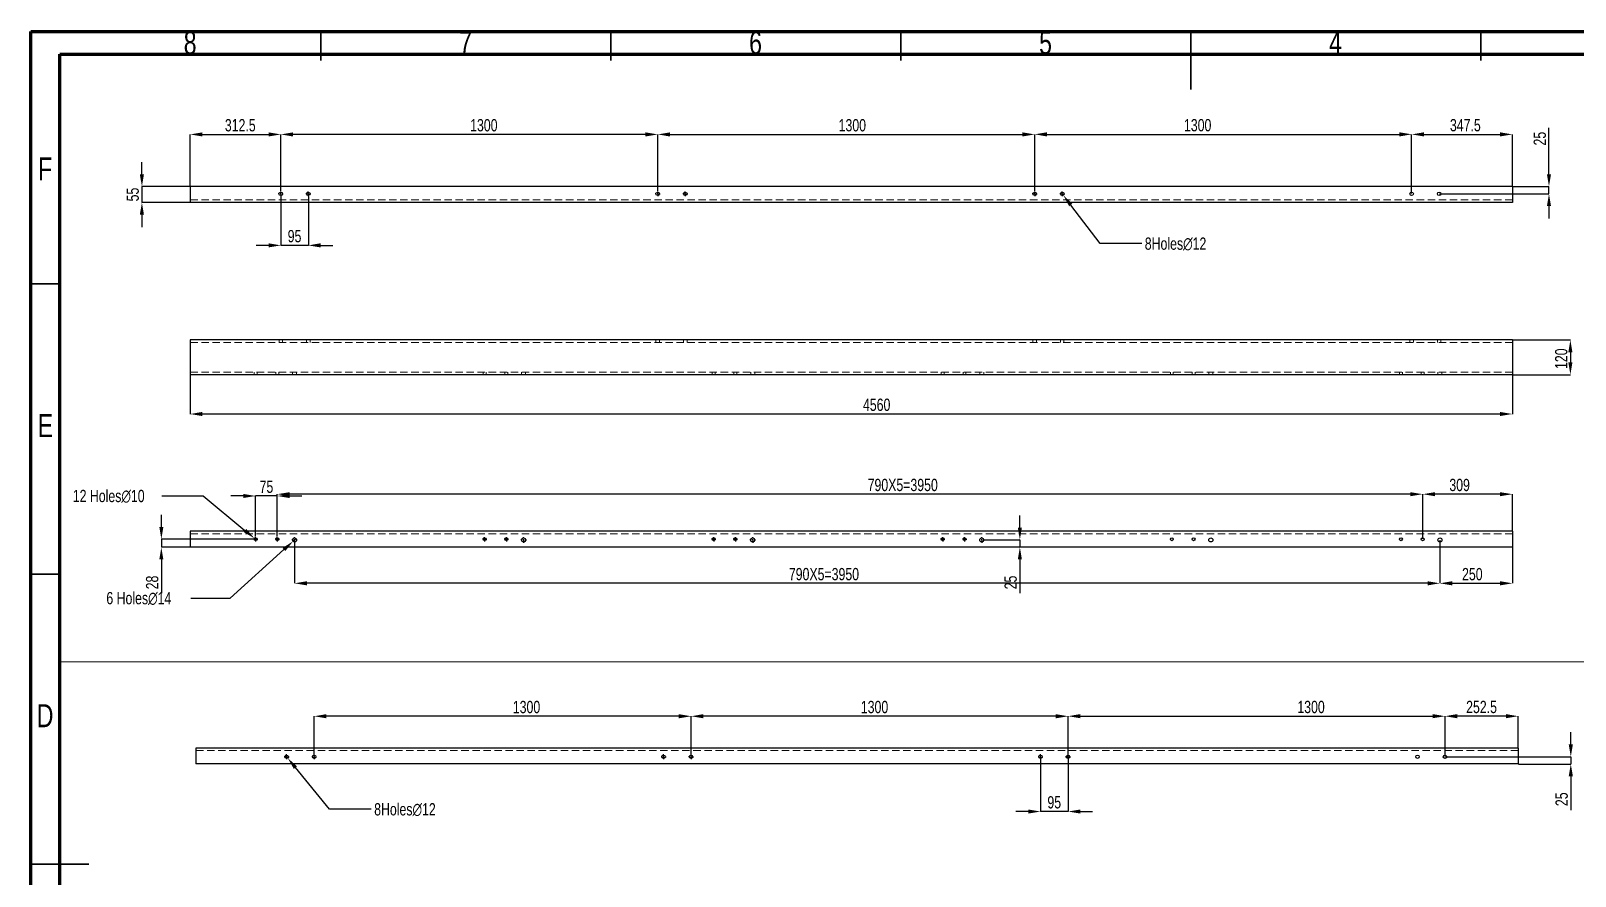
# Model space of a CAD drawing. Header units: millimetres. Extents: x 41 to 1868, y -696 to 319.
# Drawn here: x 970.7 to 1237, y 168.8 to 314.5 of the extents above; entities that cross this region are included whole.
import ezdxf

# ---------------------------------------------------------------- set-up
doc = ezdxf.new("R2010")
doc.units = ezdxf.units.MM
doc.header["$PDSIZE"] = -1
doc.linetypes.add('HIDDEN', pattern=[1.905, 1.27, -0.635])
doc.layers.add('BOLD', color=7, linetype='Continuous', lineweight=25)
doc.layers.add('FORMAT', color=7, linetype='Continuous')
doc.styles.add('SLDTEXTSTYLE0', font='TXT', dxfattribs={"width": 0.75})
doc.dimstyles.new('SLDDIMSTYLE5', dxfattribs={"dimtxt": 2.116667, "dimasz": 2.116667, "dimexe": 0, "dimexo": 0.625, "dimgap": 0.529167, "dimtad": 1, "dimdec": 0, "dimlfac": 20, "dimrnd": 1e-09, "dimzin": 12, "dimtxsty": 'SLDTEXTSTYLE0', "dimsah": 1, "dimcen": 2.5, "dimazin": 3, "dimtfac": 1, "dimtdec": 0, "dimtmove": 0, "dimatfit": 0, "dimfrac": 2, "dimtzin": 12})
doc.dimstyles.new('SLDDIMSTYLE6', dxfattribs={"dimtxt": 2.116667, "dimasz": 2.116667, "dimexe": 0, "dimexo": 0.625, "dimgap": 0.529167, "dimtad": 1, "dimdec": 1, "dimlfac": 20, "dimrnd": 1e-09, "dimzin": 12, "dimtxsty": 'SLDTEXTSTYLE0', "dimsah": 1, "dimcen": 2.5, "dimazin": 3, "dimtfac": 1, "dimtdec": 1, "dimtmove": 0, "dimatfit": 3, "dimfrac": 2, "dimtzin": 12})
doc.dimstyles.new('SLDDIMSTYLE7', dxfattribs={"dimtxt": 2.116667, "dimasz": 2.116667, "dimexe": 0, "dimexo": 0.625, "dimgap": 0.529167, "dimtad": 1, "dimdec": 0, "dimlfac": 20, "dimrnd": 1e-09, "dimzin": 12, "dimtxsty": 'SLDTEXTSTYLE0', "dimsah": 1, "dimcen": 2.5, "dimazin": 3, "dimtfac": 1, "dimtdec": 0, "dimtmove": 0, "dimatfit": 3, "dimfrac": 2, "dimtzin": 12})
doc.dimstyles.new('SLDDIMSTYLE8', dxfattribs={"dimtxt": 2.116667, "dimasz": 2.116667, "dimexe": 0, "dimexo": 0.625, "dimgap": 0.529167, "dimtad": 1, "dimdec": 0, "dimlfac": 20, "dimrnd": 1e-09, "dimzin": 12, "dimtxsty": 'SLDTEXTSTYLE0', "dimblk1": 'NONE', "dimsah": 1, "dimcen": 0, "dimazin": 3, "dimtfac": 1, "dimtdec": 0, "dimtmove": 0, "dimatfit": 3, "dimldrblk": 'NONE', "dimfrac": 2, "dimtzin": 12})
doc.dimstyles.new('SLDDIMSTYLE9', dxfattribs={"dimtxt": 2.116667, "dimasz": 2.116667, "dimexe": 0, "dimexo": 0.625, "dimgap": 0.529167, "dimtad": 1, "dimdec": 1, "dimlfac": 20, "dimrnd": 1e-09, "dimzin": 12, "dimtxsty": 'SLDTEXTSTYLE0', "dimsah": 1, "dimcen": 2.5, "dimazin": 3, "dimtfac": 1, "dimtdec": 1, "dimtmove": 0, "dimatfit": 0, "dimfrac": 2, "dimtzin": 12})

# ---------------------------------------------------------------- blocks, each defined once
blk = doc.blocks.new('*D766')
at = {"layer": 'Defpoints', "color": 0}
for p in [(1013.77, 286.03), (1018.52, 286.03), (1013.77, 277.57)]:
    blk.add_point(p, dxfattribs=at)
at = {"layer": 'FORMAT', "color": 0, "lineweight": -2}
for p, q in [((1013.77, 285.97), (1013.77, 277.57)), ((1018.52, 285.97), (1018.52, 277.57)), ((1011.65, 277.57), (1009.53, 277.57)), ((1018.52, 277.57), (1013.77, 277.57)), ((1020.63, 277.57), (1022.75, 277.57))]:
    blk.add_line(p, q, dxfattribs=at)
at = {"layer": 'FORMAT', "color": 0}
for points in [[(1011.65, 277.93), (1011.65, 277.22), (1013.77, 277.57)], [(1020.63, 277.93), (1020.63, 277.22), (1018.52, 277.57)]]:
    blk.add_solid(points, dxfattribs=at)
at = {"layer": 'FORMAT', "color": 0, "insert": (1016.14, 280.22), "char_height": 2.117, "attachment_point": 2, "style": 'SLDTEXTSTYLE0'}
blk.add_mtext('\\A1;95', dxfattribs=at)
blk = doc.blocks.new('*D767')
at = {"layer": 'Defpoints', "color": 0}
for p in [(1013.77, 296.7), (998.14, 287.71), (1013.77, 286.88)]:
    blk.add_point(p, dxfattribs=at)
at = {"layer": 'FORMAT', "color": 0, "lineweight": -2}
for p, q in [((998.14, 287.77), (998.14, 296.7)), ((1000.26, 296.7), (1011.65, 296.7)), ((1013.77, 286.95), (1013.77, 296.7))]:
    blk.add_line(p, q, dxfattribs=at)
at = {"layer": 'FORMAT', "color": 0}
for points in [[(1000.26, 297.05), (1000.26, 296.34), (998.14, 296.7)], [(1011.65, 297.05), (1011.65, 296.34), (1013.77, 296.7)]]:
    blk.add_solid(points, dxfattribs=at)
at = {"layer": 'FORMAT', "color": 0, "insert": (1006.78, 299.34), "char_height": 2.117, "attachment_point": 2, "style": 'SLDTEXTSTYLE0'}
blk.add_mtext('\\A1;312.5', dxfattribs=at)
blk = doc.blocks.new('*D768')
at = {"layer": 'Defpoints', "color": 0}
for p in [(1013.77, 296.7), (1013.77, 286.88), (1078.77, 286.88)]:
    blk.add_point(p, dxfattribs=at)
at = {"layer": 'FORMAT', "color": 0, "lineweight": -2}
for p, q in [((1013.77, 286.95), (1013.77, 296.7)), ((1076.65, 296.7), (1015.88, 296.7)), ((1078.77, 286.95), (1078.77, 296.7))]:
    blk.add_line(p, q, dxfattribs=at)
at = {"layer": 'FORMAT', "color": 0}
for points in [[(1015.88, 297.05), (1015.88, 296.34), (1013.77, 296.7)], [(1076.65, 297.05), (1076.65, 296.34), (1078.77, 296.7)]]:
    blk.add_solid(points, dxfattribs=at)
at = {"layer": 'FORMAT', "color": 0, "insert": (1048.78, 299.34), "char_height": 2.117, "attachment_point": 2, "style": 'SLDTEXTSTYLE0'}
blk.add_mtext('\\A1;1300', dxfattribs=at)
blk = doc.blocks.new('*D769')
at = {"layer": 'Defpoints', "color": 0}
for p in [(1143.77, 296.7), (1078.77, 286.88), (1143.77, 286.88)]:
    blk.add_point(p, dxfattribs=at)
at = {"layer": 'FORMAT', "color": 0, "lineweight": -2}
for p, q in [((1078.77, 286.95), (1078.77, 296.7)), ((1080.88, 296.7), (1141.65, 296.7)), ((1143.77, 286.95), (1143.77, 296.7))]:
    blk.add_line(p, q, dxfattribs=at)
at = {"layer": 'FORMAT', "color": 0}
for points in [[(1080.88, 297.05), (1080.88, 296.34), (1078.77, 296.7)], [(1141.65, 297.05), (1141.65, 296.34), (1143.77, 296.7)]]:
    blk.add_solid(points, dxfattribs=at)
at = {"layer": 'FORMAT', "color": 0, "insert": (1112.32, 299.34), "char_height": 2.117, "attachment_point": 2, "style": 'SLDTEXTSTYLE0'}
blk.add_mtext('\\A1;1300', dxfattribs=at)
blk = doc.blocks.new('*D770')
at = {"layer": 'Defpoints', "color": 0}
for p in [(1148.33, 286.7), (1148.7, 286.22)]:
    blk.add_point(p, dxfattribs=at)
at = {"layer": 'FORMAT', "color": 0, "lineweight": -2}
for p, q in [((1148.33, 286.7), (1148.7, 286.22)), ((1155.04, 277.87), (1149.98, 284.53)), ((1162.22, 277.87), (1155.04, 277.87))]:
    blk.add_line(p, q, dxfattribs=at)
at = {"layer": 'FORMAT', "color": 0}
blk.add_solid([(1150.26, 284.75), (1149.7, 284.32), (1148.7, 286.22)], dxfattribs=at)
at = {"layer": 'FORMAT', "color": 0, "insert": (1162.75, 278.93), "char_height": 2.1167, "attachment_point": 1, "style": 'SLDTEXTSTYLE0'}
blk.add_mtext('\\A1;8Holes∅12', dxfattribs=at)
blk = doc.blocks.new('_None')
blk = doc.blocks.new('*D771')
at = {"layer": 'Defpoints', "color": 0}
for p in [(998.14, 287.71), (989.82, 284.96), (998.14, 284.96)]:
    blk.add_point(p, dxfattribs=at)
at = {"layer": 'FORMAT', "color": 0, "lineweight": -2}
for p, q in [((989.82, 289.83), (989.82, 291.94)), ((998.08, 287.71), (989.82, 287.71)), ((989.82, 287.71), (989.82, 284.96)), ((998.08, 284.96), (989.82, 284.96)), ((989.82, 282.84), (989.82, 280.73))]:
    blk.add_line(p, q, dxfattribs=at)
at = {"layer": 'FORMAT', "color": 0}
for points in [[(989.46, 289.83), (990.17, 289.83), (989.82, 287.71)], [(989.46, 282.84), (990.17, 282.84), (989.82, 284.96)]]:
    blk.add_solid(points, dxfattribs=at)
at = {"layer": 'FORMAT', "color": 0, "insert": (987.17, 286.33), "char_height": 2.117, "attachment_point": 2, "rotation": 90, "style": 'SLDTEXTSTYLE0'}
blk.add_mtext('\\A1;55', dxfattribs=at)
blk = doc.blocks.new('*D772')
at = {"layer": 'Defpoints', "color": 0}
for p in [(1226.14, 287.71), (1232.45, 287.71), (1213.52, 286.46)]:
    blk.add_point(p, dxfattribs=at)
at = {"layer": 'FORMAT', "color": 0, "lineweight": -2}
for p, q in [((1232.45, 289.83), (1232.45, 297.82)), ((1226.2, 287.71), (1232.45, 287.71)), ((1232.45, 286.46), (1232.45, 287.71)), ((1213.58, 286.46), (1232.45, 286.46)), ((1232.45, 284.34), (1232.45, 282.23))]:
    blk.add_line(p, q, dxfattribs=at)
at = {"layer": 'FORMAT', "color": 0}
for points in [[(1232.09, 289.83), (1232.8, 289.83), (1232.45, 287.71)], [(1232.09, 284.34), (1232.8, 284.34), (1232.45, 286.46)]]:
    blk.add_solid(points, dxfattribs=at)
at = {"layer": 'FORMAT', "color": 0, "insert": (1229.8, 295.97), "char_height": 2.117, "attachment_point": 2, "rotation": 90, "style": 'SLDTEXTSTYLE0'}
blk.add_mtext('\\A1;25', dxfattribs=at)
blk = doc.blocks.new('*D773')
at = {"layer": 'Defpoints', "color": 0}
for p in [(1208.77, 296.71), (1143.77, 286.88), (1208.77, 286.46)]:
    blk.add_point(p, dxfattribs=at)
at = {"layer": 'FORMAT', "color": 0, "lineweight": -2}
for p, q in [((1143.77, 286.95), (1143.77, 296.71)), ((1145.88, 296.71), (1206.65, 296.71)), ((1208.77, 286.52), (1208.77, 296.71))]:
    blk.add_line(p, q, dxfattribs=at)
at = {"layer": 'FORMAT', "color": 0}
for points in [[(1145.88, 297.06), (1145.88, 296.35), (1143.77, 296.71)], [(1206.65, 297.06), (1206.65, 296.35), (1208.77, 296.71)]]:
    blk.add_solid(points, dxfattribs=at)
at = {"layer": 'FORMAT', "color": 0, "insert": (1171.87, 299.35), "char_height": 2.117, "attachment_point": 2, "style": 'SLDTEXTSTYLE0'}
blk.add_mtext('\\A1;1300', dxfattribs=at)
blk = doc.blocks.new('*D774')
at = {"layer": 'Defpoints', "color": 0}
for p in [(1226.14, 296.7), (1226.14, 287.71), (1208.77, 286.46)]:
    blk.add_point(p, dxfattribs=at)
at = {"layer": 'FORMAT', "color": 0, "lineweight": -2}
for p, q in [((1208.77, 286.52), (1208.77, 296.7)), ((1210.88, 296.7), (1224.02, 296.7)), ((1226.14, 287.77), (1226.14, 296.7))]:
    blk.add_line(p, q, dxfattribs=at)
at = {"layer": 'FORMAT', "color": 0}
for points in [[(1210.88, 297.06), (1210.88, 296.35), (1208.77, 296.7)], [(1224.02, 297.06), (1224.02, 296.35), (1226.14, 296.7)]]:
    blk.add_solid(points, dxfattribs=at)
at = {"layer": 'FORMAT', "color": 0, "insert": (1218.03, 299.35), "char_height": 2.117, "attachment_point": 2, "style": 'SLDTEXTSTYLE0'}
blk.add_mtext('\\A1;347.5', dxfattribs=at)
blk = doc.blocks.new('SW_CENTERMARKSYMBOL_1')
at = {"layer": 'FORMAT', "color": 0}
for p, q in [((-0.25, 0), (-0.425, 0)), ((0, 0), (-0.125, 0)), ((0, 0.25), (0, 0.425)), ((0, 0), (0, 0.125)), ((0, 0), (0, -0.125)), ((0, 0), (0.125, 0)), ((0.25, 0), (0.425, 0)), ((0, -0.25), (0, -0.425))]:
    blk.add_line(p, q, dxfattribs=at)
blk = doc.blocks.new('SW_CENTERMARKSYMBOL_2')
at = {"layer": 'FORMAT', "color": 0}
for p, q in [((-0.25, 0), (-0.425, 0)), ((0, 0), (-0.125, 0)), ((0, 0.25), (0, 0.425)), ((0, 0), (0, 0.125)), ((0, 0), (0, -0.125)), ((0, 0), (0.125, 0)), ((0.25, 0), (0.425, 0)), ((0, -0.25), (0, -0.425))]:
    blk.add_line(p, q, dxfattribs=at)
blk = doc.blocks.new('SW_CENTERMARKSYMBOL_3')
at = {"layer": 'FORMAT', "color": 0}
for p, q in [((-0.25, 0), (-0.425, 0)), ((0, 0), (-0.125, 0)), ((0, 0.25), (0, 0.425)), ((0, 0), (0, 0.125)), ((0, 0), (0, -0.125)), ((0, 0), (0.125, 0)), ((0.25, 0), (0.425, 0)), ((0, -0.25), (0, -0.425))]:
    blk.add_line(p, q, dxfattribs=at)
blk = doc.blocks.new('SW_CENTERMARKSYMBOL_4')
at = {"layer": 'FORMAT', "color": 0}
for p, q in [((-0.25, 0), (-0.425, 0)), ((0, 0), (-0.125, 0)), ((0, 0.25), (0, 0.425)), ((0, 0), (0, 0.125)), ((0, 0), (0, -0.125)), ((0, 0), (0.125, 0)), ((0.25, 0), (0.425, 0)), ((0, -0.25), (0, -0.425))]:
    blk.add_line(p, q, dxfattribs=at)
blk = doc.blocks.new('SW_CENTERMARKSYMBOL_5')
at = {"layer": 'FORMAT', "color": 0}
for p, q in [((-0.25, 0), (-0.425, 0)), ((0, 0), (-0.125, 0)), ((0, 0.25), (0, 0.425)), ((0, 0), (0, 0.125)), ((0, 0), (0, -0.125)), ((0, 0), (0.125, 0)), ((0.25, 0), (0.425, 0)), ((0, -0.25), (0, -0.425))]:
    blk.add_line(p, q, dxfattribs=at)
blk = doc.blocks.new('SW_CENTERMARKSYMBOL_6')
at = {"layer": 'FORMAT', "color": 0}
for p, q in [((-0.25, 0), (-0.425, 0)), ((0, 0), (-0.125, 0)), ((0, 0.25), (0, 0.425)), ((0, 0), (0, 0.125)), ((0, 0), (0, -0.125)), ((0, 0), (0.125, 0)), ((0.25, 0), (0.425, 0)), ((0, -0.25), (0, -0.425))]:
    blk.add_line(p, q, dxfattribs=at)
blk = doc.blocks.new('*D726')
at = {"layer": 'Defpoints', "color": 0}
for p in [(998.14, 255.27), (1226.14, 255.27), (998.14, 248.5)]:
    blk.add_point(p, dxfattribs=at)
at = {"layer": 'FORMAT', "color": 0, "lineweight": -2}
for p, q in [((998.14, 255.21), (998.14, 248.5)), ((1226.14, 255.21), (1226.14, 248.5)), ((1224.02, 248.5), (1000.26, 248.5))]:
    blk.add_line(p, q, dxfattribs=at)
at = {"layer": 'FORMAT', "color": 0}
for points in [[(1000.26, 248.86), (1000.26, 248.15), (998.14, 248.5)], [(1224.02, 248.86), (1224.02, 248.15), (1226.14, 248.5)]]:
    blk.add_solid(points, dxfattribs=at)
at = {"layer": 'FORMAT', "color": 0, "insert": (1116.52, 251.15), "char_height": 2.117, "attachment_point": 2, "style": 'SLDTEXTSTYLE0'}
blk.add_mtext('\\A1;4560', dxfattribs=at)
blk = doc.blocks.new('*D727')
at = {"layer": 'Defpoints', "color": 0}
for p in [(1226.14, 261.27), (1226.14, 255.27), (1236.14, 255.27)]:
    blk.add_point(p, dxfattribs=at)
at = {"layer": 'FORMAT', "color": 0, "lineweight": -2}
for p, q in [((1226.2, 261.27), (1236.14, 261.27)), ((1236.14, 259.15), (1236.14, 257.39)), ((1226.2, 255.27), (1236.14, 255.27))]:
    blk.add_line(p, q, dxfattribs=at)
at = {"layer": 'FORMAT', "color": 0}
for points in [[(1235.79, 259.15), (1236.49, 259.15), (1236.14, 261.27)], [(1235.79, 257.39), (1236.49, 257.39), (1236.14, 255.27)]]:
    blk.add_solid(points, dxfattribs=at)
at = {"layer": 'FORMAT', "color": 0, "insert": (1233.5, 258.03), "char_height": 2.117, "attachment_point": 2, "rotation": 90, "style": 'SLDTEXTSTYLE0'}
blk.add_mtext('\\A1;120', dxfattribs=at)
blk = doc.blocks.new('*D728')
at = {"layer": 'Defpoints', "color": 0}
for p in [(1135.12, 226.79), (1141.21, 225.54), (1226.14, 225.54)]:
    blk.add_point(p, dxfattribs=at)
at = {"layer": 'FORMAT', "color": 0, "lineweight": -2}
for p, q in [((1141.21, 228.91), (1141.21, 231.03)), ((1135.18, 226.79), (1141.21, 226.79)), ((1141.21, 226.79), (1141.21, 225.54)), ((1226.08, 225.54), (1141.21, 225.54)), ((1141.21, 223.43), (1141.21, 217.61))]:
    blk.add_line(p, q, dxfattribs=at)
at = {"layer": 'FORMAT', "color": 0}
for points in [[(1140.86, 228.91), (1141.56, 228.91), (1141.21, 226.79)], [(1140.86, 223.43), (1141.56, 223.43), (1141.21, 225.54)]]:
    blk.add_solid(points, dxfattribs=at)
at = {"layer": 'FORMAT', "color": 0, "insert": (1138.56, 219.46), "char_height": 2.117, "attachment_point": 2, "rotation": 90, "style": 'SLDTEXTSTYLE0'}
blk.add_mtext('\\A1;25', dxfattribs=at)
blk = doc.blocks.new('*D729')
at = {"layer": 'Defpoints', "color": 0}
for p in [(1015.88, 226.56), (1016.4, 227.03)]:
    blk.add_point(p, dxfattribs=at)
at = {"layer": 'FORMAT', "color": 0, "lineweight": -2}
for p, q in [((1016.4, 227.03), (1015.88, 226.56)), ((1005.02, 216.77), (1014.31, 225.14)), ((998.24, 216.77), (1005.02, 216.77))]:
    blk.add_line(p, q, dxfattribs=at)
at = {"layer": 'FORMAT', "color": 0}
blk.add_solid([(1014.07, 225.4), (1014.55, 224.88), (1015.88, 226.56)], dxfattribs=at)
at = {"layer": 'FORMAT', "color": 0, "insert": (983.69, 217.82), "char_height": 2.1167, "attachment_point": 1, "style": 'SLDTEXTSTYLE0'}
blk.add_mtext('\\A1;6 Holes∅14', dxfattribs=at)
blk = doc.blocks.new('*D730')
at = {"layer": 'Defpoints', "color": 0}
for p in [(1009.22, 227.08), (1009.61, 226.76)]:
    blk.add_point(p, dxfattribs=at)
at = {"layer": 'FORMAT', "color": 0, "lineweight": -2}
for p, q in [((993.24, 234.37), (1000.4, 234.37)), ((1000.4, 234.37), (1007.59, 228.43)), ((1009.61, 226.76), (1009.22, 227.08))]:
    blk.add_line(p, q, dxfattribs=at)
at = {"layer": 'FORMAT', "color": 0}
blk.add_solid([(1007.82, 228.7), (1007.37, 228.15), (1009.22, 227.08)], dxfattribs=at)
at = {"layer": 'FORMAT', "color": 0, "insert": (977.9, 235.43), "char_height": 2.1167, "attachment_point": 1, "style": 'SLDTEXTSTYLE0'}
blk.add_mtext('\\A1;12 Holes∅10', dxfattribs=at)
blk = doc.blocks.new('*D731')
at = {"layer": 'Defpoints', "color": 0}
for p in [(1009.42, 234.37), (1009.42, 227.29), (1013.17, 227.29)]:
    blk.add_point(p, dxfattribs=at)
at = {"layer": 'FORMAT', "color": 0, "lineweight": -2}
for p, q in [((1007.3, 234.37), (1005.18, 234.37)), ((1009.42, 227.36), (1009.42, 234.37)), ((1013.17, 234.37), (1009.42, 234.37)), ((1013.17, 227.36), (1013.17, 234.37)), ((1015.28, 234.37), (1017.4, 234.37))]:
    blk.add_line(p, q, dxfattribs=at)
at = {"layer": 'FORMAT', "color": 0}
for points in [[(1007.3, 234.72), (1007.3, 234.02), (1009.42, 234.37)], [(1015.28, 234.72), (1015.28, 234.02), (1013.17, 234.37)]]:
    blk.add_solid(points, dxfattribs=at)
at = {"layer": 'FORMAT', "color": 0, "insert": (1011.29, 237.02), "char_height": 2.117, "attachment_point": 2, "style": 'SLDTEXTSTYLE0'}
blk.add_mtext('\\A1;75', dxfattribs=at)
blk = doc.blocks.new('*D732')
at = {"layer": 'Defpoints', "color": 0}
for p in [(993.17, 226.92), (1009.04, 226.92), (998.14, 225.54)]:
    blk.add_point(p, dxfattribs=at)
at = {"layer": 'FORMAT', "color": 0, "lineweight": -2}
for p, q in [((993.17, 229.03), (993.17, 231.15)), ((1008.98, 226.92), (993.17, 226.92)), ((993.17, 226.92), (993.17, 225.54)), ((998.08, 225.54), (993.17, 225.54)), ((993.17, 223.43), (993.17, 217.61))]:
    blk.add_line(p, q, dxfattribs=at)
at = {"layer": 'FORMAT', "color": 0}
for points in [[(992.82, 229.03), (993.52, 229.03), (993.17, 226.92)], [(992.82, 223.43), (993.52, 223.43), (993.17, 225.54)]]:
    blk.add_solid(points, dxfattribs=at)
at = {"layer": 'FORMAT', "color": 0, "insert": (990.52, 219.46), "char_height": 2.117, "attachment_point": 2, "rotation": 90, "style": 'SLDTEXTSTYLE0'}
blk.add_mtext('\\A1;28', dxfattribs=at)
blk = doc.blocks.new('*D733')
at = {"layer": 'Defpoints', "color": 0}
for p in [(1213.64, 226.79), (1226.14, 225.54), (1226.14, 219.32)]:
    blk.add_point(p, dxfattribs=at)
at = {"layer": 'FORMAT', "color": 0, "lineweight": -2}
for p, q in [((1213.64, 226.73), (1213.64, 219.32)), ((1226.14, 225.48), (1226.14, 219.32)), ((1215.76, 219.32), (1224.02, 219.32))]:
    blk.add_line(p, q, dxfattribs=at)
at = {"layer": 'FORMAT', "color": 0}
for points in [[(1215.76, 219.67), (1215.76, 218.96), (1213.64, 219.32)], [(1224.02, 219.67), (1224.02, 218.96), (1226.14, 219.32)]]:
    blk.add_solid(points, dxfattribs=at)
at = {"layer": 'FORMAT', "color": 0, "insert": (1219.23, 221.96), "char_height": 2.117, "attachment_point": 2, "style": 'SLDTEXTSTYLE0'}
blk.add_mtext('\\A1;250', dxfattribs=at)
blk = doc.blocks.new('*D734')
at = {"layer": 'Defpoints', "color": 0}
for p in [(1213.64, 226.79), (1016.14, 226.32), (1016.14, 219.32)]:
    blk.add_point(p, dxfattribs=at)
at = {"layer": 'FORMAT', "color": 0, "lineweight": -2}
for p, q in [((1213.64, 226.73), (1213.64, 219.32)), ((1016.14, 226.26), (1016.14, 219.32)), ((1211.52, 219.32), (1018.26, 219.32))]:
    blk.add_line(p, q, dxfattribs=at)
at = {"layer": 'FORMAT', "color": 0}
for points in [[(1018.26, 219.67), (1018.26, 218.96), (1016.14, 219.32)], [(1211.52, 219.67), (1211.52, 218.96), (1213.64, 219.32)]]:
    blk.add_solid(points, dxfattribs=at)
at = {"layer": 'FORMAT', "color": 0, "insert": (1107.43, 221.96), "char_height": 2.1167, "attachment_point": 2, "style": 'SLDTEXTSTYLE0'}
blk.add_mtext('\\A1;790X5=3950', dxfattribs=at)
blk = doc.blocks.new('*D735')
at = {"layer": 'Defpoints', "color": 0}
for p in [(1210.67, 234.68), (1210.67, 226.92), (1226.14, 228.29)]:
    blk.add_point(p, dxfattribs=at)
at = {"layer": 'FORMAT', "color": 0, "lineweight": -2}
for p, q in [((1210.67, 226.98), (1210.67, 234.68)), ((1224.02, 234.68), (1212.78, 234.68)), ((1226.14, 228.36), (1226.14, 234.68))]:
    blk.add_line(p, q, dxfattribs=at)
at = {"layer": 'FORMAT', "color": 0}
for points in [[(1212.78, 235.03), (1212.78, 234.33), (1210.67, 234.68)], [(1224.02, 235.03), (1224.02, 234.33), (1226.14, 234.68)]]:
    blk.add_solid(points, dxfattribs=at)
at = {"layer": 'FORMAT', "color": 0, "insert": (1217.04, 237.33), "char_height": 2.117, "attachment_point": 2, "style": 'SLDTEXTSTYLE0'}
blk.add_mtext('\\A1;309', dxfattribs=at)
blk = doc.blocks.new('*D736')
at = {"layer": 'Defpoints', "color": 0}
for p in [(1013.17, 234.68), (1013.17, 227.29), (1210.67, 226.92)]:
    blk.add_point(p, dxfattribs=at)
at = {"layer": 'FORMAT', "color": 0, "lineweight": -2}
for p, q in [((1013.17, 227.36), (1013.17, 234.68)), ((1208.55, 234.68), (1015.28, 234.68)), ((1210.67, 226.98), (1210.67, 234.68))]:
    blk.add_line(p, q, dxfattribs=at)
at = {"layer": 'FORMAT', "color": 0}
for points in [[(1015.28, 235.03), (1015.28, 234.33), (1013.17, 234.68)], [(1208.55, 235.03), (1208.55, 234.33), (1210.67, 234.68)]]:
    blk.add_solid(points, dxfattribs=at)
at = {"layer": 'FORMAT', "color": 0, "insert": (1121.01, 237.33), "char_height": 2.1167, "attachment_point": 2, "style": 'SLDTEXTSTYLE0'}
blk.add_mtext('\\A1;790X5=3950', dxfattribs=at)
blk = doc.blocks.new('SW_CENTERMARKSYMBOL_7')
at = {"layer": 'FORMAT', "color": 0}
for p, q in [((-0.25, 0), (-0.475, 0)), ((0, 0), (-0.125, 0)), ((0, 0.25), (0, 0.475)), ((0, 0), (0, 0.125)), ((0, 0), (0, -0.125)), ((0, 0), (0.125, 0)), ((0.25, 0), (0.475, 0)), ((0, -0.25), (0, -0.475))]:
    blk.add_line(p, q, dxfattribs=at)
blk = doc.blocks.new('SW_CENTERMARKSYMBOL_8')
at = {"layer": 'FORMAT', "color": 0}
for p, q in [((-0.25, 0), (-0.475, 0)), ((0, 0), (-0.125, 0)), ((0, 0.25), (0, 0.475)), ((0, 0), (0, 0.125)), ((0, 0), (0, -0.125)), ((0, 0), (0.125, 0)), ((0.25, 0), (0.475, 0)), ((0, -0.25), (0, -0.475))]:
    blk.add_line(p, q, dxfattribs=at)
blk = doc.blocks.new('SW_CENTERMARKSYMBOL_9')
at = {"layer": 'FORMAT', "color": 0}
for p, q in [((-0.25, 0), (-0.475, 0)), ((0, 0), (-0.125, 0)), ((0, 0.25), (0, 0.475)), ((0, 0), (0, 0.125)), ((0, 0), (0, -0.125)), ((0, 0), (0.125, 0)), ((0.25, 0), (0.475, 0)), ((0, -0.25), (0, -0.475))]:
    blk.add_line(p, q, dxfattribs=at)
blk = doc.blocks.new('SW_CENTERMARKSYMBOL_10')
at = {"layer": 'FORMAT', "color": 0}
for p, q in [((-0.25, 0), (-0.475, 0)), ((0, 0), (-0.125, 0)), ((0, 0.25), (0, 0.475)), ((0, 0), (0, 0.125)), ((0, 0), (0, -0.125)), ((0, 0), (0.125, 0)), ((0.25, 0), (0.475, 0)), ((0, -0.25), (0, -0.475))]:
    blk.add_line(p, q, dxfattribs=at)
blk = doc.blocks.new('SW_CENTERMARKSYMBOL_11')
at = {"layer": 'FORMAT', "color": 0}
for p, q in [((-0.25, 0), (-0.375, 0)), ((0, 0), (-0.125, 0)), ((0, 0.25), (0, 0.375)), ((0, 0), (0, 0.125)), ((0, 0), (0, -0.125)), ((0, 0), (0.125, 0)), ((0.25, 0), (0.375, 0)), ((0, -0.25), (0, -0.375))]:
    blk.add_line(p, q, dxfattribs=at)
blk = doc.blocks.new('SW_CENTERMARKSYMBOL_12')
at = {"layer": 'FORMAT', "color": 0}
for p, q in [((-0.25, 0), (-0.375, 0)), ((0, 0), (-0.125, 0)), ((0, 0.25), (0, 0.375)), ((0, 0), (0, 0.125)), ((0, 0), (0, -0.125)), ((0, 0), (0.125, 0)), ((0.25, 0), (0.375, 0)), ((0, -0.25), (0, -0.375))]:
    blk.add_line(p, q, dxfattribs=at)
blk = doc.blocks.new('SW_CENTERMARKSYMBOL_13')
at = {"layer": 'FORMAT', "color": 0}
for p, q in [((-0.25, 0), (-0.375, 0)), ((0, 0), (-0.125, 0)), ((0, 0.25), (0, 0.375)), ((0, 0), (0, 0.125)), ((0, 0), (0, -0.125)), ((0, 0), (0.125, 0)), ((0.25, 0), (0.375, 0)), ((0, -0.25), (0, -0.375))]:
    blk.add_line(p, q, dxfattribs=at)
blk = doc.blocks.new('SW_CENTERMARKSYMBOL_14')
at = {"layer": 'FORMAT', "color": 0}
for p, q in [((-0.25, 0), (-0.375, 0)), ((0, 0), (-0.125, 0)), ((0, 0.25), (0, 0.375)), ((0, 0), (0, 0.125)), ((0, 0), (0, -0.125)), ((0, 0), (0.125, 0)), ((0.25, 0), (0.375, 0)), ((0, -0.25), (0, -0.375))]:
    blk.add_line(p, q, dxfattribs=at)
blk = doc.blocks.new('SW_CENTERMARKSYMBOL_15')
at = {"layer": 'FORMAT', "color": 0}
for p, q in [((-0.25, 0), (-0.375, 0)), ((0, 0), (-0.125, 0)), ((0, 0.25), (0, 0.375)), ((0, 0), (0, 0.125)), ((0, 0), (0, -0.125)), ((0, 0), (0.125, 0)), ((0.25, 0), (0.375, 0)), ((0, -0.25), (0, -0.375))]:
    blk.add_line(p, q, dxfattribs=at)
blk = doc.blocks.new('SW_CENTERMARKSYMBOL_16')
at = {"layer": 'FORMAT', "color": 0}
for p, q in [((-0.25, 0), (-0.375, 0)), ((0, 0), (-0.125, 0)), ((0, 0.25), (0, 0.375)), ((0, 0), (0, 0.125)), ((0, 0), (0, -0.125)), ((0, 0), (0.125, 0)), ((0.25, 0), (0.375, 0)), ((0, -0.25), (0, -0.375))]:
    blk.add_line(p, q, dxfattribs=at)
blk = doc.blocks.new('SW_CENTERMARKSYMBOL_17')
at = {"layer": 'FORMAT', "color": 0}
for p, q in [((-0.25, 0), (-0.375, 0)), ((0, 0), (-0.125, 0)), ((0, 0.25), (0, 0.375)), ((0, 0), (0, 0.125)), ((0, 0), (0, -0.125)), ((0, 0), (0.125, 0)), ((0.25, 0), (0.375, 0)), ((0, -0.25), (0, -0.375))]:
    blk.add_line(p, q, dxfattribs=at)
blk = doc.blocks.new('SW_CENTERMARKSYMBOL_18')
at = {"layer": 'FORMAT', "color": 0}
for p, q in [((-0.25, 0), (-0.375, 0)), ((0, 0), (-0.125, 0)), ((0, 0.25), (0, 0.375)), ((0, 0), (0, 0.125)), ((0, 0), (0, -0.125)), ((0, 0), (0.125, 0)), ((0.25, 0), (0.375, 0)), ((0, -0.25), (0, -0.375))]:
    blk.add_line(p, q, dxfattribs=at)
blk = doc.blocks.new('*D737')
at = {"layer": 'Defpoints', "color": 0}
for p in [(1144.77, 189), (1149.52, 189), (1144.77, 179.98)]:
    blk.add_point(p, dxfattribs=at)
at = {"layer": 'FORMAT', "color": 0, "lineweight": -2}
for p, q in [((1144.77, 188.93), (1144.77, 179.98)), ((1149.52, 188.93), (1149.52, 179.98)), ((1142.65, 179.98), (1140.53, 179.98)), ((1149.52, 179.98), (1144.77, 179.98)), ((1151.63, 179.98), (1153.75, 179.98))]:
    blk.add_line(p, q, dxfattribs=at)
at = {"layer": 'FORMAT', "color": 0}
for points in [[(1142.65, 180.33), (1142.65, 179.63), (1144.77, 179.98)], [(1151.63, 180.33), (1151.63, 179.63), (1149.52, 179.98)]]:
    blk.add_solid(points, dxfattribs=at)
at = {"layer": 'FORMAT', "color": 0, "insert": (1147.14, 182.63), "char_height": 2.117, "attachment_point": 2, "style": 'SLDTEXTSTYLE0'}
blk.add_mtext('\\A1;95', dxfattribs=at)
blk = doc.blocks.new('*D738')
at = {"layer": 'Defpoints', "color": 0}
for p in [(1084.52, 196.4), (1084.52, 189.85), (1149.52, 189.85)]:
    blk.add_point(p, dxfattribs=at)
at = {"layer": 'FORMAT', "color": 0, "lineweight": -2}
for p, q in [((1084.52, 189.91), (1084.52, 196.4)), ((1147.4, 196.4), (1086.63, 196.4)), ((1149.52, 189.91), (1149.52, 196.4))]:
    blk.add_line(p, q, dxfattribs=at)
at = {"layer": 'FORMAT', "color": 0}
for points in [[(1086.63, 196.76), (1086.63, 196.05), (1084.52, 196.4)], [(1147.4, 196.76), (1147.4, 196.05), (1149.52, 196.4)]]:
    blk.add_solid(points, dxfattribs=at)
at = {"layer": 'FORMAT', "color": 0, "insert": (1116.15, 199.05), "char_height": 2.117, "attachment_point": 2, "style": 'SLDTEXTSTYLE0'}
blk.add_mtext('\\A1;1300', dxfattribs=at)
blk = doc.blocks.new('*D739')
at = {"layer": 'Defpoints', "color": 0}
for p in [(1019.52, 196.4), (1019.52, 189.85), (1084.52, 189.85)]:
    blk.add_point(p, dxfattribs=at)
at = {"layer": 'FORMAT', "color": 0, "lineweight": -2}
for p, q in [((1019.52, 189.91), (1019.52, 196.4)), ((1082.4, 196.4), (1021.63, 196.4)), ((1084.52, 189.91), (1084.52, 196.4))]:
    blk.add_line(p, q, dxfattribs=at)
at = {"layer": 'FORMAT', "color": 0}
for points in [[(1021.63, 196.76), (1021.63, 196.05), (1019.52, 196.4)], [(1082.4, 196.76), (1082.4, 196.05), (1084.52, 196.4)]]:
    blk.add_solid(points, dxfattribs=at)
at = {"layer": 'FORMAT', "color": 0, "insert": (1056.14, 199.05), "char_height": 2.117, "attachment_point": 2, "style": 'SLDTEXTSTYLE0'}
blk.add_mtext('\\A1;1300', dxfattribs=at)
blk = doc.blocks.new('*D740')
at = {"layer": 'Defpoints', "color": 0}
for p in [(1014.58, 189.65), (1014.96, 189.19)]:
    blk.add_point(p, dxfattribs=at)
at = {"layer": 'FORMAT', "color": 0, "lineweight": -2}
for p, q in [((1014.58, 189.65), (1014.96, 189.19)), ((1022.16, 180.36), (1016.3, 187.55)), ((1029.34, 180.36), (1022.16, 180.36))]:
    blk.add_line(p, q, dxfattribs=at)
at = {"layer": 'FORMAT', "color": 0}
blk.add_solid([(1016.57, 187.77), (1016.02, 187.33), (1014.96, 189.19)], dxfattribs=at)
at = {"layer": 'FORMAT', "color": 0, "insert": (1029.87, 181.42), "char_height": 2.1167, "attachment_point": 1, "style": 'SLDTEXTSTYLE0'}
blk.add_mtext('\\A1;8Holes∅12', dxfattribs=at)
blk = doc.blocks.new('*D741')
at = {"layer": 'Defpoints', "color": 0}
for p in [(1214.52, 196.41), (1149.52, 189.85), (1214.52, 189.42)]:
    blk.add_point(p, dxfattribs=at)
at = {"layer": 'FORMAT', "color": 0, "lineweight": -2}
for p, q in [((1149.52, 189.91), (1149.52, 196.41)), ((1151.63, 196.41), (1212.4, 196.41)), ((1214.52, 189.48), (1214.52, 196.41))]:
    blk.add_line(p, q, dxfattribs=at)
at = {"layer": 'FORMAT', "color": 0}
for points in [[(1151.63, 196.77), (1151.63, 196.06), (1149.52, 196.41)], [(1212.4, 196.77), (1212.4, 196.06), (1214.52, 196.41)]]:
    blk.add_solid(points, dxfattribs=at)
at = {"layer": 'FORMAT', "color": 0, "insert": (1191.42, 199.06), "char_height": 2.117, "attachment_point": 2, "style": 'SLDTEXTSTYLE0'}
blk.add_mtext('\\A1;1300', dxfattribs=at)
blk = doc.blocks.new('*D742')
at = {"layer": 'Defpoints', "color": 0}
for p in [(1214.52, 189.42), (1227.14, 188.17), (1236.21, 188.17)]:
    blk.add_point(p, dxfattribs=at)
at = {"layer": 'FORMAT', "color": 0, "lineweight": -2}
for p, q in [((1236.21, 191.54), (1236.21, 193.66)), ((1214.58, 189.42), (1236.21, 189.42)), ((1236.21, 189.42), (1236.21, 188.17)), ((1227.21, 188.17), (1236.21, 188.17)), ((1236.21, 186.06), (1236.21, 180.23))]:
    blk.add_line(p, q, dxfattribs=at)
at = {"layer": 'FORMAT', "color": 0}
for points in [[(1235.86, 191.54), (1236.57, 191.54), (1236.21, 189.42)], [(1235.86, 186.06), (1236.57, 186.06), (1236.21, 188.17)]]:
    blk.add_solid(points, dxfattribs=at)
at = {"layer": 'FORMAT', "color": 0, "insert": (1233.57, 182.09), "char_height": 2.117, "attachment_point": 2, "rotation": 90, "style": 'SLDTEXTSTYLE0'}
blk.add_mtext('\\A1;25', dxfattribs=at)
blk = doc.blocks.new('*D743')
at = {"layer": 'BOLD', "color": 0, "lineweight": -2}
for p, q in [((1214.52, 189.48), (1214.52, 196.41)), ((1225.03, 196.41), (1216.63, 196.41)), ((1227.14, 190.98), (1227.14, 196.41))]:
    blk.add_line(p, q, dxfattribs=at)
at = {"layer": 'BOLD', "color": 0}
for points in [[(1216.63, 196.77), (1216.63, 196.06), (1214.52, 196.41)], [(1225.03, 196.77), (1225.03, 196.06), (1227.14, 196.41)]]:
    blk.add_solid(points, dxfattribs=at)
at = {"layer": 'Defpoints', "color": 0}
for p in [(1214.52, 196.41), (1214.52, 189.42), (1227.14, 190.92)]:
    blk.add_point(p, dxfattribs=at)
at = {"layer": 'BOLD', "color": 0, "insert": (1220.82, 199.06), "char_height": 2.117, "attachment_point": 2, "style": 'SLDTEXTSTYLE0'}
blk.add_mtext('\\A1;252.5', dxfattribs=at)
blk = doc.blocks.new('SW_CENTERMARKSYMBOL_19')
at = {"layer": 'FORMAT', "color": 0}
for p, q in [((-0.25, 0), (-0.425, 0)), ((0, 0), (-0.125, 0)), ((0, 0.25), (0, 0.425)), ((0, 0), (0, 0.125)), ((0, 0), (0, -0.125)), ((0, 0), (0.125, 0)), ((0.25, 0), (0.425, 0)), ((0, -0.25), (0, -0.425))]:
    blk.add_line(p, q, dxfattribs=at)
blk = doc.blocks.new('SW_CENTERMARKSYMBOL_20')
at = {"layer": 'FORMAT', "color": 0}
for p, q in [((-0.25, 0), (-0.425, 0)), ((0, 0), (-0.125, 0)), ((0, 0.25), (0, 0.425)), ((0, 0), (0, 0.125)), ((0, 0), (0, -0.125)), ((0, 0), (0.125, 0)), ((0.25, 0), (0.425, 0)), ((0, -0.25), (0, -0.425))]:
    blk.add_line(p, q, dxfattribs=at)
blk = doc.blocks.new('SW_CENTERMARKSYMBOL_21')
at = {"layer": 'FORMAT', "color": 0}
for p, q in [((-0.25, 0), (-0.425, 0)), ((0, 0), (-0.125, 0)), ((0, 0.25), (0, 0.425)), ((0, 0), (0, 0.125)), ((0, 0), (0, -0.125)), ((0, 0), (0.125, 0)), ((0.25, 0), (0.425, 0)), ((0, -0.25), (0, -0.425))]:
    blk.add_line(p, q, dxfattribs=at)
blk = doc.blocks.new('SW_CENTERMARKSYMBOL_22')
at = {"layer": 'FORMAT', "color": 0}
for p, q in [((-0.25, 0), (-0.425, 0)), ((0, 0), (-0.125, 0)), ((0, 0.25), (0, 0.425)), ((0, 0), (0, 0.125)), ((0, 0), (0, -0.125)), ((0, 0), (0.125, 0)), ((0.25, 0), (0.425, 0)), ((0, -0.25), (0, -0.425))]:
    blk.add_line(p, q, dxfattribs=at)
blk = doc.blocks.new('SW_CENTERMARKSYMBOL_23')
at = {"layer": 'FORMAT', "color": 0}
for p, q in [((-0.25, 0), (-0.425, 0)), ((0, 0), (-0.125, 0)), ((0, 0.25), (0, 0.425)), ((0, 0), (0, 0.125)), ((0, 0), (0, -0.125)), ((0, 0), (0.125, 0)), ((0.25, 0), (0.425, 0)), ((0, -0.25), (0, -0.425))]:
    blk.add_line(p, q, dxfattribs=at)
blk = doc.blocks.new('SW_CENTERMARKSYMBOL_24')
at = {"layer": 'FORMAT', "color": 0}
for p, q in [((-0.25, 0), (-0.425, 0)), ((0, 0), (-0.125, 0)), ((0, 0.25), (0, 0.425)), ((0, 0), (0, 0.125)), ((0, 0), (0, -0.125)), ((0, 0), (0.125, 0)), ((0.25, 0), (0.425, 0)), ((0, -0.25), (0, -0.425))]:
    blk.add_line(p, q, dxfattribs=at)

msp = doc.modelspace()

# ---------------------------------------------------------------- linework, layer by layer
at = {"color": 7, "linetype": 'Continuous', "lineweight": 70}
for p, q in [((970.676, 27.4229), (970.676, 314.4229)), ((970.676, 314.4229), (1370.676, 314.4229)), ((975.676, 33.5564), (975.676, 310.5564)), ((975.676, 310.5564), (1365.0784, 310.5564))]:
    msp.add_line(p, q, dxfattribs=at)
at = {"color": 7, "linetype": 'Continuous', "lineweight": 35}
for p, q in [((1020.676, 309.4229), (1020.676, 314.4229)), ((1070.676, 309.4229), (1070.676, 314.4229)), ((1120.676, 309.4229), (1120.676, 314.4229)), ((1170.676, 314.4239), (1170.676, 304.4219)), ((1170.676, 309.4229), (1170.676, 314.4229)), ((1220.676, 309.4229), (1220.676, 314.4229)), ((975.676, 270.9229), (970.676, 270.9229)), ((975.676, 220.9229), (970.676, 220.9229)), ((970.675, 170.9229), (980.677, 170.9229)), ((975.676, 170.9229), (970.676, 170.9229))]:
    msp.add_line(p, q, dxfattribs=at)
at = {"color": 7, "linetype": 'Continuous', "lineweight": 25}
for p, q in [((1226.1413, 287.7086), (998.1413, 287.7086)), ((998.1413, 287.7086), (998.1413, 284.9586)), ((1226.1413, 287.7086), (1226.1413, 284.9586)), ((1226.1413, 284.9586), (998.1413, 284.9586)), ((1226.1413, 261.2703), (998.1413, 261.2703)), ((998.1413, 261.2703), (998.1413, 255.2703)), ((1226.1413, 261.2703), (1226.1413, 255.2703)), ((1226.1413, 255.2703), (998.1413, 255.2703)), ((1226.1413, 228.2931), (998.1413, 228.2931)), ((998.1413, 228.2931), (998.1413, 225.5431)), ((1226.1413, 228.2931), (1226.1413, 225.5431)), ((1226.1413, 225.5431), (998.1413, 225.5431)), ((999.1433, 190.922), (999.1433, 188.172)), ((1227.1433, 190.922), (999.1433, 190.922)), ((1227.1433, 190.922), (1227.1433, 188.172)), ((1227.1433, 188.172), (999.1433, 188.172))]:
    msp.add_line(p, q, dxfattribs=at)
at = {"color": 7, "linetype": 'HIDDEN', "lineweight": 18}
for p, q in [((1226.1413, 285.4086), (998.1413, 285.4086)), ((1013.4663, 261.2703), (1013.4663, 260.8203)), ((1014.0663, 260.8203), (1014.0663, 261.2703)), ((1018.2163, 261.2703), (1018.2163, 260.8203)), ((1018.8163, 260.8203), (1018.8163, 261.2703)), ((1078.4663, 261.2703), (1078.4663, 260.8203)), ((1079.0663, 260.8203), (1079.0663, 261.2703)), ((1083.2163, 261.2703), (1083.2163, 260.8203)), ((1083.8163, 260.8203), (1083.8163, 261.2703)), ((1143.4663, 261.2703), (1143.4663, 260.8203)), ((1144.0663, 260.8203), (1144.0663, 261.2703)), ((1148.2163, 261.2703), (1148.2163, 260.8203)), ((1148.8163, 260.8203), (1148.8163, 261.2703)), ((1208.4663, 261.2703), (1208.4663, 260.8203)), ((1209.0663, 260.8203), (1209.0663, 261.2703)), ((1213.2163, 261.2703), (1213.2163, 260.8203)), ((1213.8163, 260.8203), (1213.8163, 261.2703)), ((1226.1413, 260.8203), (998.1413, 260.8203)), ((1226.1413, 255.7203), (998.1413, 255.7203)), ((1009.1663, 255.7203), (1009.1663, 255.2703)), ((1009.6663, 255.2703), (1009.6663, 255.7203)), ((1012.9163, 255.7203), (1012.9163, 255.2703)), ((1013.4163, 255.2703), (1013.4163, 255.7203)), ((1015.7913, 255.7203), (1015.7913, 255.2703)), ((1016.4913, 255.2703), (1016.4913, 255.7203)), ((1048.6663, 255.7203), (1048.6663, 255.2703)), ((1049.1663, 255.2703), (1049.1663, 255.7203)), ((1052.4163, 255.7203), (1052.4163, 255.2703)), ((1052.9163, 255.2703), (1052.9163, 255.7203)), ((1055.2913, 255.7203), (1055.2913, 255.2703)), ((1055.9913, 255.2703), (1055.9913, 255.7203)), ((1088.1663, 255.7203), (1088.1663, 255.2703)), ((1088.6663, 255.2703), (1088.6663, 255.7203)), ((1091.9163, 255.7203), (1091.9163, 255.2703)), ((1092.4163, 255.2703), (1092.4163, 255.7203)), ((1094.7913, 255.7203), (1094.7913, 255.2703)), ((1095.4913, 255.2703), (1095.4913, 255.7203)), ((1127.6663, 255.7203), (1127.6663, 255.2703)), ((1128.1663, 255.2703), (1128.1663, 255.7203)), ((1131.4163, 255.7203), (1131.4163, 255.2703)), ((1131.9163, 255.2703), (1131.9163, 255.7203)), ((1134.2913, 255.7203), (1134.2913, 255.2703)), ((1134.9913, 255.2703), (1134.9913, 255.7203)), ((1167.1663, 255.7203), (1167.1663, 255.2703)), ((1167.6663, 255.2703), (1167.6663, 255.7203)), ((1170.9163, 255.7203), (1170.9163, 255.2703)), ((1171.4163, 255.2703), (1171.4163, 255.7203)), ((1173.7913, 255.7203), (1173.7913, 255.2703)), ((1174.4913, 255.2703), (1174.4913, 255.7203)), ((1206.6663, 255.7203), (1206.6663, 255.2703)), ((1207.1663, 255.2703), (1207.1663, 255.7203)), ((1210.4163, 255.7203), (1210.4163, 255.2703)), ((1210.9163, 255.2703), (1210.9163, 255.7203)), ((1213.2913, 255.7203), (1213.2913, 255.2703)), ((1213.9913, 255.2703), (1213.9913, 255.7203)), ((1226.1413, 227.8431), (998.1413, 227.8431)), ((1227.1433, 190.472), (999.1433, 190.472))]:
    msp.add_line(p, q, dxfattribs=at)
at = {"color": 7, "linetype": 'Continuous', "lineweight": 18}
msp.add_line((975.7526, 205.782), (1271.5108, 205.782), dxfattribs=at)
at = {"color": 7, "linetype": 'Continuous', "lineweight": 25}
for centre, radius in [((1013.7663, 286.4586), 0.3), ((1018.5163, 286.4586), 0.3), ((1078.7663, 286.4586), 0.3), ((1083.5163, 286.4586), 0.3), ((1143.7663, 286.4586), 0.3), ((1148.5163, 286.4586), 0.3), ((1208.7663, 286.4586), 0.3), ((1213.5163, 286.4586), 0.3), ((1009.4163, 226.9181), 0.25), ((1013.1663, 226.9181), 0.25), ((1016.1413, 226.7931), 0.35), ((1048.9163, 226.9181), 0.25), ((1052.6663, 226.9181), 0.25), ((1055.6413, 226.7931), 0.35), ((1088.4163, 226.9181), 0.25), ((1092.1663, 226.9181), 0.25), ((1095.1413, 226.7931), 0.35), ((1127.9163, 226.9181), 0.25), ((1131.6663, 226.9181), 0.25), ((1134.6413, 226.7931), 0.35), ((1167.4163, 226.9181), 0.25), ((1171.1663, 226.9181), 0.25), ((1174.1413, 226.7931), 0.35), ((1206.9163, 226.9181), 0.25), ((1210.6663, 226.9181), 0.25), ((1213.6413, 226.7931), 0.35), ((1014.7683, 189.422), 0.3), ((1019.5183, 189.422), 0.3), ((1079.7683, 189.422), 0.3), ((1084.5183, 189.422), 0.3), ((1144.7683, 189.422), 0.3), ((1149.5183, 189.422), 0.3), ((1209.7683, 189.422), 0.3), ((1214.5183, 189.422), 0.3)]:
    msp.add_circle(centre, radius, dxfattribs=at)

# ---------------------------------------------------------------- block references
at = {"layer": 'FORMAT'}
for name, p in [('SW_CENTERMARKSYMBOL_2', (1013.7663, 286.4586)), ('SW_CENTERMARKSYMBOL_1', (1018.5163, 286.4586)), ('SW_CENTERMARKSYMBOL_3', (1078.7663, 286.4586)), ('SW_CENTERMARKSYMBOL_4', (1083.5163, 286.4586)), ('SW_CENTERMARKSYMBOL_5', (1143.7663, 286.4586)), ('SW_CENTERMARKSYMBOL_6', (1148.5163, 286.4586)), ('SW_CENTERMARKSYMBOL_18', (1009.4163, 226.9181)), ('SW_CENTERMARKSYMBOL_17', (1013.1663, 226.9181)), ('SW_CENTERMARKSYMBOL_10', (1016.1413, 226.7931)), ('SW_CENTERMARKSYMBOL_16', (1048.9163, 226.9181)), ('SW_CENTERMARKSYMBOL_15', (1052.6663, 226.9181)), ('SW_CENTERMARKSYMBOL_9', (1055.6413, 226.7931)), ('SW_CENTERMARKSYMBOL_14', (1088.4163, 226.9181)), ('SW_CENTERMARKSYMBOL_13', (1092.1663, 226.9181)), ('SW_CENTERMARKSYMBOL_8', (1095.1413, 226.7931)), ('SW_CENTERMARKSYMBOL_12', (1127.9163, 226.9181)), ('SW_CENTERMARKSYMBOL_11', (1131.6663, 226.9181)), ('SW_CENTERMARKSYMBOL_7', (1134.6413, 226.7931)), ('SW_CENTERMARKSYMBOL_20', (1014.7683, 189.422)), ('SW_CENTERMARKSYMBOL_19', (1019.5183, 189.422)), ('SW_CENTERMARKSYMBOL_24', (1079.7683, 189.422)), ('SW_CENTERMARKSYMBOL_23', (1084.5183, 189.422)), ('SW_CENTERMARKSYMBOL_22', (1144.7683, 189.422)), ('SW_CENTERMARKSYMBOL_21', (1149.5183, 189.422))]:
    msp.add_blockref(name, p, dxfattribs=at)

# ---------------------------------------------------------------- texts
at = {"color": 7, "linetype": 'Continuous', "lineweight": 0, "char_height": 3.9688, "attachment_point": 2, "style": 'SLDTEXTSTYLE0'}
for s, insert in [('8', (998.136, 314.483)), ('7', (1045.636, 314.483)), ('6', (1095.636, 314.483)), ('5', (1145.636, 314.483)), ('4', (1195.636, 314.483)), ('F', (973.1337, 292.733)), ('E', (973.1838, 248.483)), ('D', (973.1286, 198.483))]:
    msp.add_mtext(s, dxfattribs=dict(at, insert=insert))

# ---------------------------------------------------------------- dimensions: what is measured, and where the dimension line sits
at = {"layer": 'BOLD'}
dim = msp.add_linear_dim(base=(1214.5183, 196.414), p1=(1227.1433, 190.922), p2=(1214.5183, 189.422), dimstyle='SLDDIMSTYLE9', dxfattribs=at)
dim.commit()
dim.dimension.update_dxf_attribs({"geometry": '*D743', "text_midpoint": (1220.8206, 196.414), "dimtype": 160})
at = {"layer": 'FORMAT'}
for base, p1, p2, dimstyle, picture, middle in [((1013.7663, 296.6974), (998.1413, 287.7086), (1013.7663, 286.8836), 'SLDDIMSTYLE6', '*D767', (1006.7821, 296.6974)), ((1013.7663, 296.6974), (1078.7663, 286.8836), (1013.7663, 286.8836), 'SLDDIMSTYLE7', '*D768', (1048.7761, 296.6974)), ((1143.7663, 296.6974), (1078.7663, 286.8836), (1143.7663, 286.8836), 'SLDDIMSTYLE7', '*D769', (1112.3159, 296.6974)), ((1208.7663, 296.705), (1143.7663, 286.8836), (1208.7663, 286.4586), 'SLDDIMSTYLE7', '*D773', (1171.8652, 296.705)), ((1226.1413, 296.7035), (1208.7663, 286.4586), (1226.1413, 287.7086), 'SLDDIMSTYLE6', '*D774', (1218.0266, 296.7035)), ((1013.7663, 277.5732), (1018.5163, 286.0336), (1013.7663, 286.0336), 'SLDDIMSTYLE5', '*D766', (1016.1413, 277.5732)), ((998.1413, 248.5032), (1226.1413, 255.2703), (998.1413, 255.2703), 'SLDDIMSTYLE7', '*D726', (1116.5206, 248.5032)), ((1009.4163, 234.3717), (1013.1663, 227.2931), (1009.4163, 227.2931), 'SLDDIMSTYLE5', '*D731', (1011.2913, 234.3717)), ((1210.666251635, 234.680833902), (1226.141251635, 228.2930580767), (1210.666251635, 226.9180580767), 'SLDDIMSTYLE7', '*D735', (1217.0353633631, 234.680833902)), ((1226.1413, 219.3171), (1213.6413, 226.7931), (1226.1413, 225.5431), 'SLDDIMSTYLE5', '*D733', (1219.2334, 219.3171)), ((1019.5183, 196.4041), (1084.5183, 189.847), (1019.5183, 189.847), 'SLDDIMSTYLE7', '*D739', (1056.1446, 196.4041)), ((1084.5183, 196.4041), (1149.5183, 189.847), (1084.5183, 189.847), 'SLDDIMSTYLE7', '*D738', (1116.153, 196.4041)), ((1214.5183, 196.414), (1149.5183, 189.847), (1214.5183, 189.422), 'SLDDIMSTYLE7', '*D741', (1191.4167, 196.414)), ((1144.7683, 179.9796), (1149.5183, 188.997), (1144.7683, 188.997), 'SLDDIMSTYLE5', '*D737', (1147.1433, 179.9796))]:
    dim = msp.add_linear_dim(base=base, p1=p1, p2=p2, dimstyle=dimstyle, dxfattribs=at)
    dim.commit()
    dim.dimension.update_dxf_attribs({"geometry": picture, "text_midpoint": middle, "dimtype": 160})
for base, p1, p2, picture, middle in [((1232.4454, 287.7086), (1213.5163, 286.4586), (1226.1413, 287.7086), '*D772', (1232.4454, 295.9705)), ((989.8173, 284.9586), (998.1413, 287.7086), (998.1413, 284.9586), '*D771', (989.8173, 286.3336)), ((1236.1413, 255.2703), (1226.1413, 261.2703), (1226.1413, 255.2703), '*D727', (1236.1413, 258.0273)), ((993.1693757686, 226.9180580767), (998.141251635, 225.5430580767), (1009.041251635, 226.9180580767), '*D732', (993.1693757686, 219.4576414099)), ((1141.2089, 225.5431), (1135.1163, 226.7931), (1226.1413, 225.5431), '*D728', (1141.2089, 219.4576)), ((1236.2149, 188.172), (1214.5183, 189.422), (1227.1433, 188.172), '*D742', (1236.2149, 182.0866))]:
    dim = msp.add_linear_dim(base=base, p1=p1, p2=p2, angle=90, dimstyle='SLDDIMSTYLE5', dxfattribs=at)
    dim.commit()
    dim.dimension.update_dxf_attribs({"geometry": picture, "text_midpoint": middle, "dimtype": 160})
for p1, p2, text, picture, middle in [((1148.3349, 286.6976), (1148.6976, 286.2196), '8Holes<>', '*D770', (1168.9637, 277.8671)), ((1009.6089, 226.7587), (1009.2236, 227.0774), '12 Holes<>', '*D730', (985.3034, 234.3717)), ((1016.4012, 227.0274), (1015.8813, 226.5587), '6 Holes<>', '*D729', (990.6994, 216.766)), ((1014.5786, 189.6544), (1014.958, 189.1896), '8Holes<>', '*D740', (1036.0888, 180.3646))]:
    dim = msp.add_diameter_dim_2p(p1=p1, p2=p2, text=text, dimstyle='SLDDIMSTYLE8', dxfattribs=at)
    dim.commit()
    dim.dimension.update_dxf_attribs({"geometry": picture, "text_midpoint": middle, "dimtype": 163})
for base, p1, p2, picture, middle in [((1013.1663, 234.6808), (1210.6663, 226.9181), (1013.1663, 227.2931), '*D736', (1121.0079, 234.6808)), ((1016.1413, 219.3171), (1213.6413, 226.7931), (1016.1413, 226.3181), '*D734', (1107.4275, 219.3171))]:
    dim = msp.add_linear_dim(base=base, p1=p1, p2=p2, text='790X5=<>', dimstyle='SLDDIMSTYLE7', dxfattribs=at)
    dim.commit()
    dim.dimension.update_dxf_attribs({"geometry": picture, "text_midpoint": middle, "dimtype": 160})

doc.saveas('drawing.dxf')
